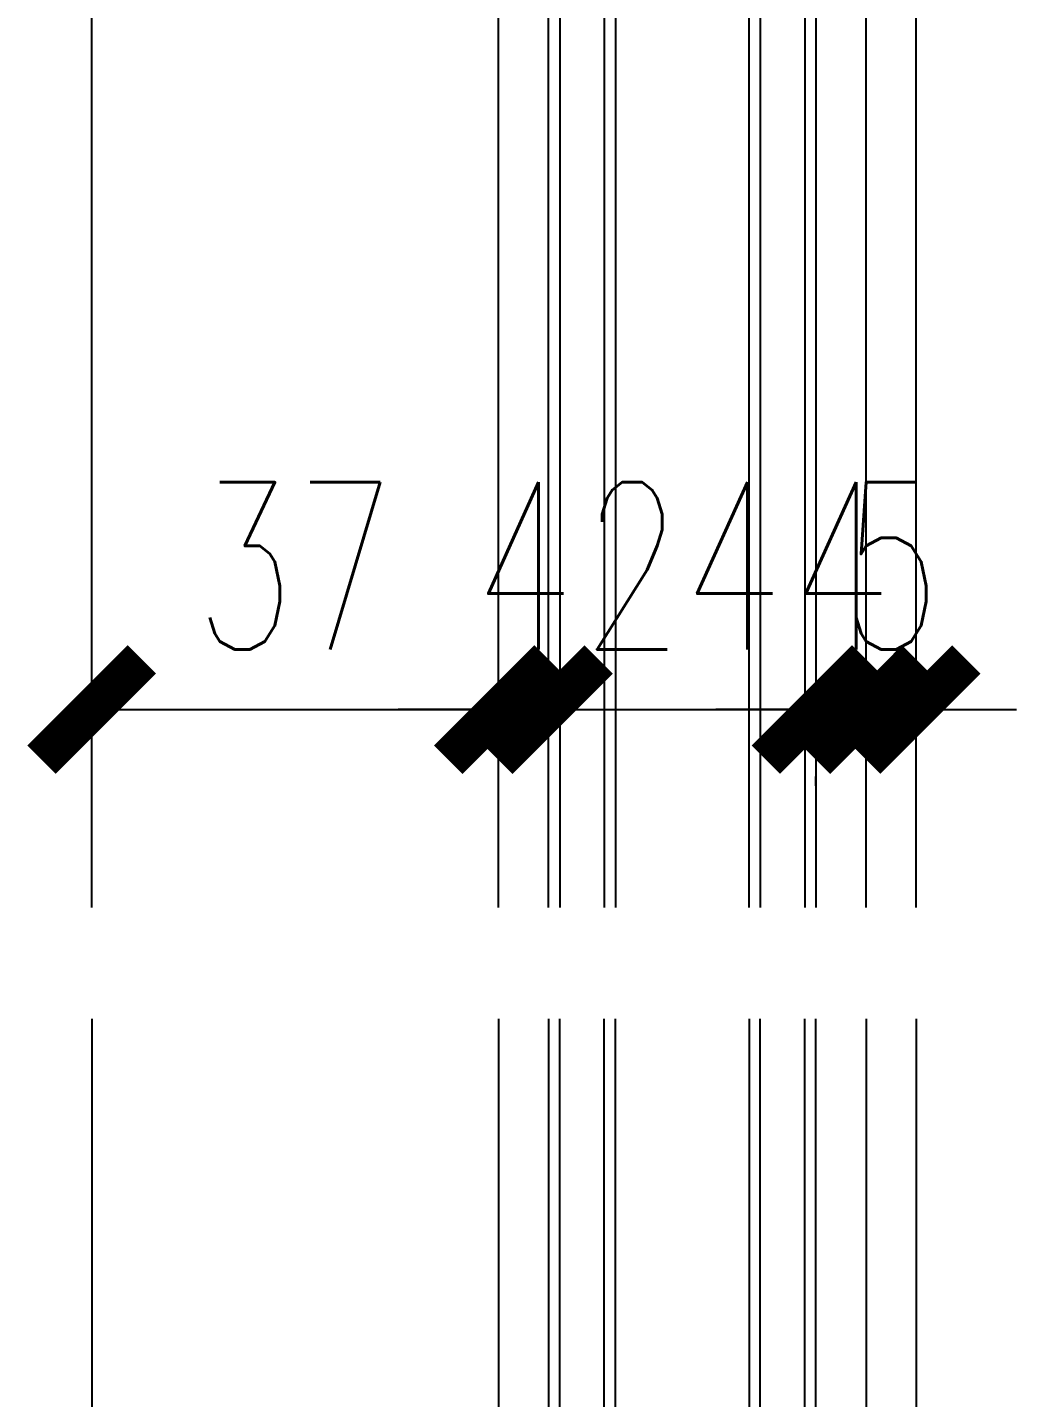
# Model space of a CAD drawing. Extents: x -202236 to 1002404, y -663931 to 1550022.
# Drawn here: x 27823.1 to 27911.9, y -356310.7 to -356187.8 of the extents above; entities that cross this region are included whole.
import ezdxf

# ---------------------------------------------------------------- set-up
doc = ezdxf.new("R2010")
doc.units = 0
for name, color, linetype in [('112铝材投影', 112, 'Continuous'), ('4玻璃幕墙', 4, 'Continuous'), ('DIM', 173, 'Continuous'), ('Fill', 8, 'Continuous')]:
    doc.layers.add(name, color=color, linetype=linetype)
doc.styles.add('DHTEXT-1', font='ROMANS.shx', dxfattribs={"width": 0.7, "bigfont": 'CHINESE.shx'})
doc.dimstyles.new('ZN6', dxfattribs={"dimscale": 6, "dimtxt": 2.5, "dimasz": 1.5, "dimexe": 1, "dimexo": 2, "dimgap": 0.9, "dimtad": 1, "dimdec": 0, "dimdsep": 46, "dimtxsty": 'DHTEXT-1', "dimblk": 'ARCHTICK', "dimcen": 2.5, "dimclrd": 173, "dimclre": 173, "dimclrt": 7, "dimazin": 2, "dimtfac": 1, "dimtdec": 1, "dimtix": 1, "dimtmove": 2, "dimatfit": 3, "dimfxl": 0, "dimtolj": 1, "dimtzin": 0, "dimarcsym": 0})

# ---------------------------------------------------------------- blocks, each defined once
blk = doc.blocks.new('*U185')
at = {"layer": '112铝材投影', "ltscale": 0.1}
for p, q in [((-71.8, 173.06), (-71.8, 49.15)), ((-35.3, 173.05), (-35.3, 51.8)), ((-2.3, 173.05), (-2.3, 50.95)), ((2.2, 173.05), (2.2, 49.15))]:
    blk.add_line(p, q, dxfattribs=at)
at = {"layer": '4玻璃幕墙'}
for points in [[(-30.8, 173.05), (-30.8, 33.95), (-29.8, 32.95), (-25.8, 32.95), (-24.8, 33.95), (-24.8, 173.05)], [(-12.8, 173.05), (-12.8, 33.95), (-11.8, 32.95), (-7.8, 32.95), (-6.8, 33.95), (-6.8, 173.05)]]:
    blk.add_lwpolyline(points, dxfattribs=at)
at = {"layer": 'Fill'}
for p, q in [((-29.8, 32.95), (-29.8, 173.05)), ((-25.8, 32.95), (-25.8, 173.05)), ((-11.8, 32.95), (-11.8, 173.05)), ((-7.8, 32.95), (-7.8, 173.05))]:
    blk.add_line(p, q, dxfattribs=at)
blk = doc.blocks.new('*U184')
at = {"layer": '112铝材投影', "ltscale": 0.1}
for p, q in [((-71.8, 154.56), (-71.8, 49.15)), ((-35.3, 154.55), (-35.3, 51.8)), ((-2.3, 154.55), (-2.3, 50.95)), ((2.2, 154.55), (2.2, 49.15))]:
    blk.add_line(p, q, dxfattribs=at)
at = {"layer": '4玻璃幕墙'}
for points in [[(-30.8, 154.55), (-30.8, 33.95), (-29.8, 32.95), (-25.8, 32.95), (-24.8, 33.95), (-24.8, 154.55)], [(-12.8, 154.55), (-12.8, 33.95), (-11.8, 32.95), (-7.8, 32.95), (-6.8, 33.95), (-6.8, 154.55)]]:
    blk.add_lwpolyline(points, dxfattribs=at)
at = {"layer": 'Fill'}
for p, q in [((-29.8, 32.95), (-29.8, 154.55)), ((-25.8, 32.95), (-25.8, 154.55)), ((-11.8, 32.95), (-11.8, 154.55)), ((-7.8, 32.95), (-7.8, 154.55))]:
    blk.add_line(p, q, dxfattribs=at)
blk = doc.blocks.new('_ArchTick')
at = {"color": 0, "linetype": 'ByBlock', "const_width": 0.4}
blk.add_lwpolyline([(-0.5, -0.5), (0.5, 0.5)], dxfattribs=at)
blk = doc.blocks.new('*D911')
at = {"layer": 'Defpoints', "color": 0, "ltscale": 60, "transparency": 16777216}
for p in [(27828.87, -356243.79), (27865.37, -356243.79), (27865.37, -356248.96)]:
    blk.add_point(p, dxfattribs=at)
at = {"layer": 'DIM', "color": 173, "linetype": 'ByBlock', "lineweight": -2, "ltscale": 60, "transparency": 16777216}
for p, q in [((27828.87, -356248.96), (27865.37, -356248.96)), ((27828.87, -356255.79), (27828.87, -356254.96)), ((27865.37, -356255.79), (27865.37, -356254.96))]:
    blk.add_line(p, q, dxfattribs=at)
at = {"layer": 'DIM', "color": 173, "lineweight": -2, "ltscale": 60, "transparency": 16777216, "xscale": 9, "yscale": 9, "zscale": 9, "rotation": 180}
blk.add_blockref('_ArchTick', (27828.87, -356248.96), dxfattribs=at)
at = {"layer": 'DIM', "color": 173, "lineweight": -2, "ltscale": 60, "transparency": 16777216, "xscale": 9, "yscale": 9, "zscale": 9}
blk.add_blockref('_ArchTick', (27865.37, -356248.96), dxfattribs=at)
at = {"layer": 'DIM', "color": 7, "ltscale": 60, "transparency": 16777216, "insert": (27847.12, -356236.06), "char_height": 15, "attachment_point": 5, "style": 'DHTEXT-1'}
blk.add_mtext('\\A1;37', dxfattribs=at)
blk = doc.blocks.new('*D912')
at = {"layer": 'Defpoints', "color": 0, "ltscale": 60, "transparency": 16777216}
for p in [(27865.37, -356243.79), (27869.87, -356243.79), (27869.87, -356248.96)]:
    blk.add_point(p, dxfattribs=at)
at = {"layer": 'DIM', "color": 173, "linetype": 'ByBlock', "lineweight": -2, "ltscale": 60, "transparency": 16777216}
for p, q in [((27865.37, -356248.96), (27856.37, -356248.96)), ((27865.37, -356248.96), (27869.87, -356248.96)), ((27869.87, -356248.96), (27878.87, -356248.96)), ((27865.37, -356255.79), (27865.37, -356254.96)), ((27869.87, -356255.79), (27869.87, -356254.96))]:
    blk.add_line(p, q, dxfattribs=at)
at = {"layer": 'DIM', "color": 173, "lineweight": -2, "ltscale": 60, "transparency": 16777216, "xscale": 9, "yscale": 9, "zscale": 9}
blk.add_blockref('_ArchTick', (27865.37, -356248.96), dxfattribs=at)
at = {"layer": 'DIM', "color": 173, "lineweight": -2, "ltscale": 60, "transparency": 16777216, "xscale": 9, "yscale": 9, "zscale": 9, "rotation": 180}
blk.add_blockref('_ArchTick', (27869.87, -356248.96), dxfattribs=at)
at = {"layer": 'DIM', "color": 7, "ltscale": 60, "transparency": 16777216, "insert": (27867.62, -356236.06), "char_height": 15, "attachment_point": 5, "style": 'DHTEXT-1'}
blk.add_mtext('\\A1;4', dxfattribs=at)
blk = doc.blocks.new('*D913')
at = {"layer": 'Defpoints', "color": 0, "ltscale": 60, "transparency": 16777216}
for p in [(27869.87, -356243.79), (27893.87, -356243.79), (27893.87, -356248.96)]:
    blk.add_point(p, dxfattribs=at)
at = {"layer": 'DIM', "color": 173, "linetype": 'ByBlock', "lineweight": -2, "ltscale": 60, "transparency": 16777216}
for p, q in [((27869.87, -356248.96), (27860.87, -356248.96)), ((27869.87, -356248.96), (27893.87, -356248.96)), ((27893.87, -356248.96), (27902.87, -356248.96)), ((27869.87, -356255.79), (27869.87, -356254.96)), ((27893.87, -356255.79), (27893.87, -356254.96))]:
    blk.add_line(p, q, dxfattribs=at)
at = {"layer": 'DIM', "color": 173, "lineweight": -2, "ltscale": 60, "transparency": 16777216, "xscale": 9, "yscale": 9, "zscale": 9}
blk.add_blockref('_ArchTick', (27869.87, -356248.96), dxfattribs=at)
at = {"layer": 'DIM', "color": 173, "lineweight": -2, "ltscale": 60, "transparency": 16777216, "xscale": 9, "yscale": 9, "zscale": 9, "rotation": 180}
blk.add_blockref('_ArchTick', (27893.87, -356248.96), dxfattribs=at)
at = {"layer": 'DIM', "color": 7, "ltscale": 60, "transparency": 16777216, "insert": (27881.87, -356236.06), "char_height": 15, "attachment_point": 5, "style": 'DHTEXT-1'}
blk.add_mtext('\\A1;24', dxfattribs=at)
blk = doc.blocks.new('*D914')
at = {"layer": 'Defpoints', "color": 0, "ltscale": 60, "transparency": 16777216}
for p in [(27893.87, -356243.79), (27898.37, -356243.79), (27898.37, -356248.96)]:
    blk.add_point(p, dxfattribs=at)
at = {"layer": 'DIM', "color": 173, "linetype": 'ByBlock', "lineweight": -2, "ltscale": 60, "transparency": 16777216}
for p, q in [((27893.87, -356248.96), (27884.87, -356248.96)), ((27893.87, -356248.96), (27898.37, -356248.96)), ((27898.37, -356248.96), (27907.37, -356248.96)), ((27893.87, -356255.79), (27893.87, -356254.96)), ((27898.37, -356255.79), (27898.37, -356254.96))]:
    blk.add_line(p, q, dxfattribs=at)
at = {"layer": 'DIM', "color": 173, "lineweight": -2, "ltscale": 60, "transparency": 16777216, "xscale": 9, "yscale": 9, "zscale": 9}
blk.add_blockref('_ArchTick', (27893.87, -356248.96), dxfattribs=at)
at = {"layer": 'DIM', "color": 173, "lineweight": -2, "ltscale": 60, "transparency": 16777216, "xscale": 9, "yscale": 9, "zscale": 9, "rotation": 180}
blk.add_blockref('_ArchTick', (27898.37, -356248.96), dxfattribs=at)
at = {"layer": 'DIM', "color": 7, "ltscale": 60, "transparency": 16777216, "insert": (27896.12, -356236.06), "char_height": 15, "attachment_point": 5, "style": 'DHTEXT-1'}
blk.add_mtext('\\A1;4', dxfattribs=at)
blk = doc.blocks.new('*D915')
at = {"layer": 'Defpoints', "color": 0, "ltscale": 60, "transparency": 16777216}
for p in [(27898.37, -356243.79), (27902.87, -356243.79), (27902.87, -356248.96)]:
    blk.add_point(p, dxfattribs=at)
at = {"layer": 'DIM', "color": 173, "linetype": 'ByBlock', "lineweight": -2, "ltscale": 60, "transparency": 16777216}
for p, q in [((27898.37, -356248.96), (27889.37, -356248.96)), ((27898.37, -356248.96), (27902.87, -356248.96)), ((27902.87, -356248.96), (27911.87, -356248.96)), ((27898.37, -356255.79), (27898.37, -356254.96)), ((27902.87, -356255.79), (27902.87, -356254.96))]:
    blk.add_line(p, q, dxfattribs=at)
at = {"layer": 'DIM', "color": 173, "lineweight": -2, "ltscale": 60, "transparency": 16777216, "xscale": 9, "yscale": 9, "zscale": 9}
blk.add_blockref('_ArchTick', (27898.37, -356248.96), dxfattribs=at)
at = {"layer": 'DIM', "color": 173, "lineweight": -2, "ltscale": 60, "transparency": 16777216, "xscale": 9, "yscale": 9, "zscale": 9, "rotation": 180}
blk.add_blockref('_ArchTick', (27902.87, -356248.96), dxfattribs=at)
at = {"layer": 'DIM', "color": 7, "ltscale": 60, "transparency": 16777216, "insert": (27900.62, -356236.06), "char_height": 15, "attachment_point": 5, "style": 'DHTEXT-1'}
blk.add_mtext('\\A1;5', dxfattribs=at)

msp = doc.modelspace()

# ---------------------------------------------------------------- block references
at = {"ltscale": 20, "xscale": -1, "rotation": 180}
msp.add_blockref('*U184', (27900.67, -356112.16), dxfattribs=at)
at = {"ltscale": 20}
msp.add_blockref('*U185', (27900.67, -356449.76), dxfattribs=at)

# ---------------------------------------------------------------- dimensions: what is measured, and where the dimension line sits
at = {"layer": 'DIM', "ltscale": 60}
for base, p1, p2, picture, middle in [((27865.37376589, -356248.95791507), (27828.87376588, -356243.79415352), (27865.37376589, -356243.79415352), '*D911', (27847.12376589, -356236.05791507)), ((27869.8737658, -356248.9579151), (27865.3737659, -356243.7941535), (27869.8737658, -356243.7941535), '*D912', (27867.6237659, -356236.0579151)), ((27893.87, -356248.96), (27869.87, -356243.79), (27893.87, -356243.79), '*D913', (27881.87, -356236.06)), ((27898.37376583, -356248.95791507), (27893.87376584, -356243.79415352), (27898.37376583, -356243.79415352), '*D914', (27896.12376583, -356236.05791507)), ((27902.87376583, -356248.95791507), (27898.37376583, -356243.79415352), (27902.87376583, -356243.79415352), '*D915', (27900.62376583, -356236.05791507))]:
    dim = msp.add_linear_dim(base=base, p1=p1, p2=p2, dimstyle='ZN6', dxfattribs=at)
    dim.commit()
    dim.dimension.update_dxf_attribs({"geometry": picture, "text_midpoint": middle})

doc.saveas('drawing.dxf')
